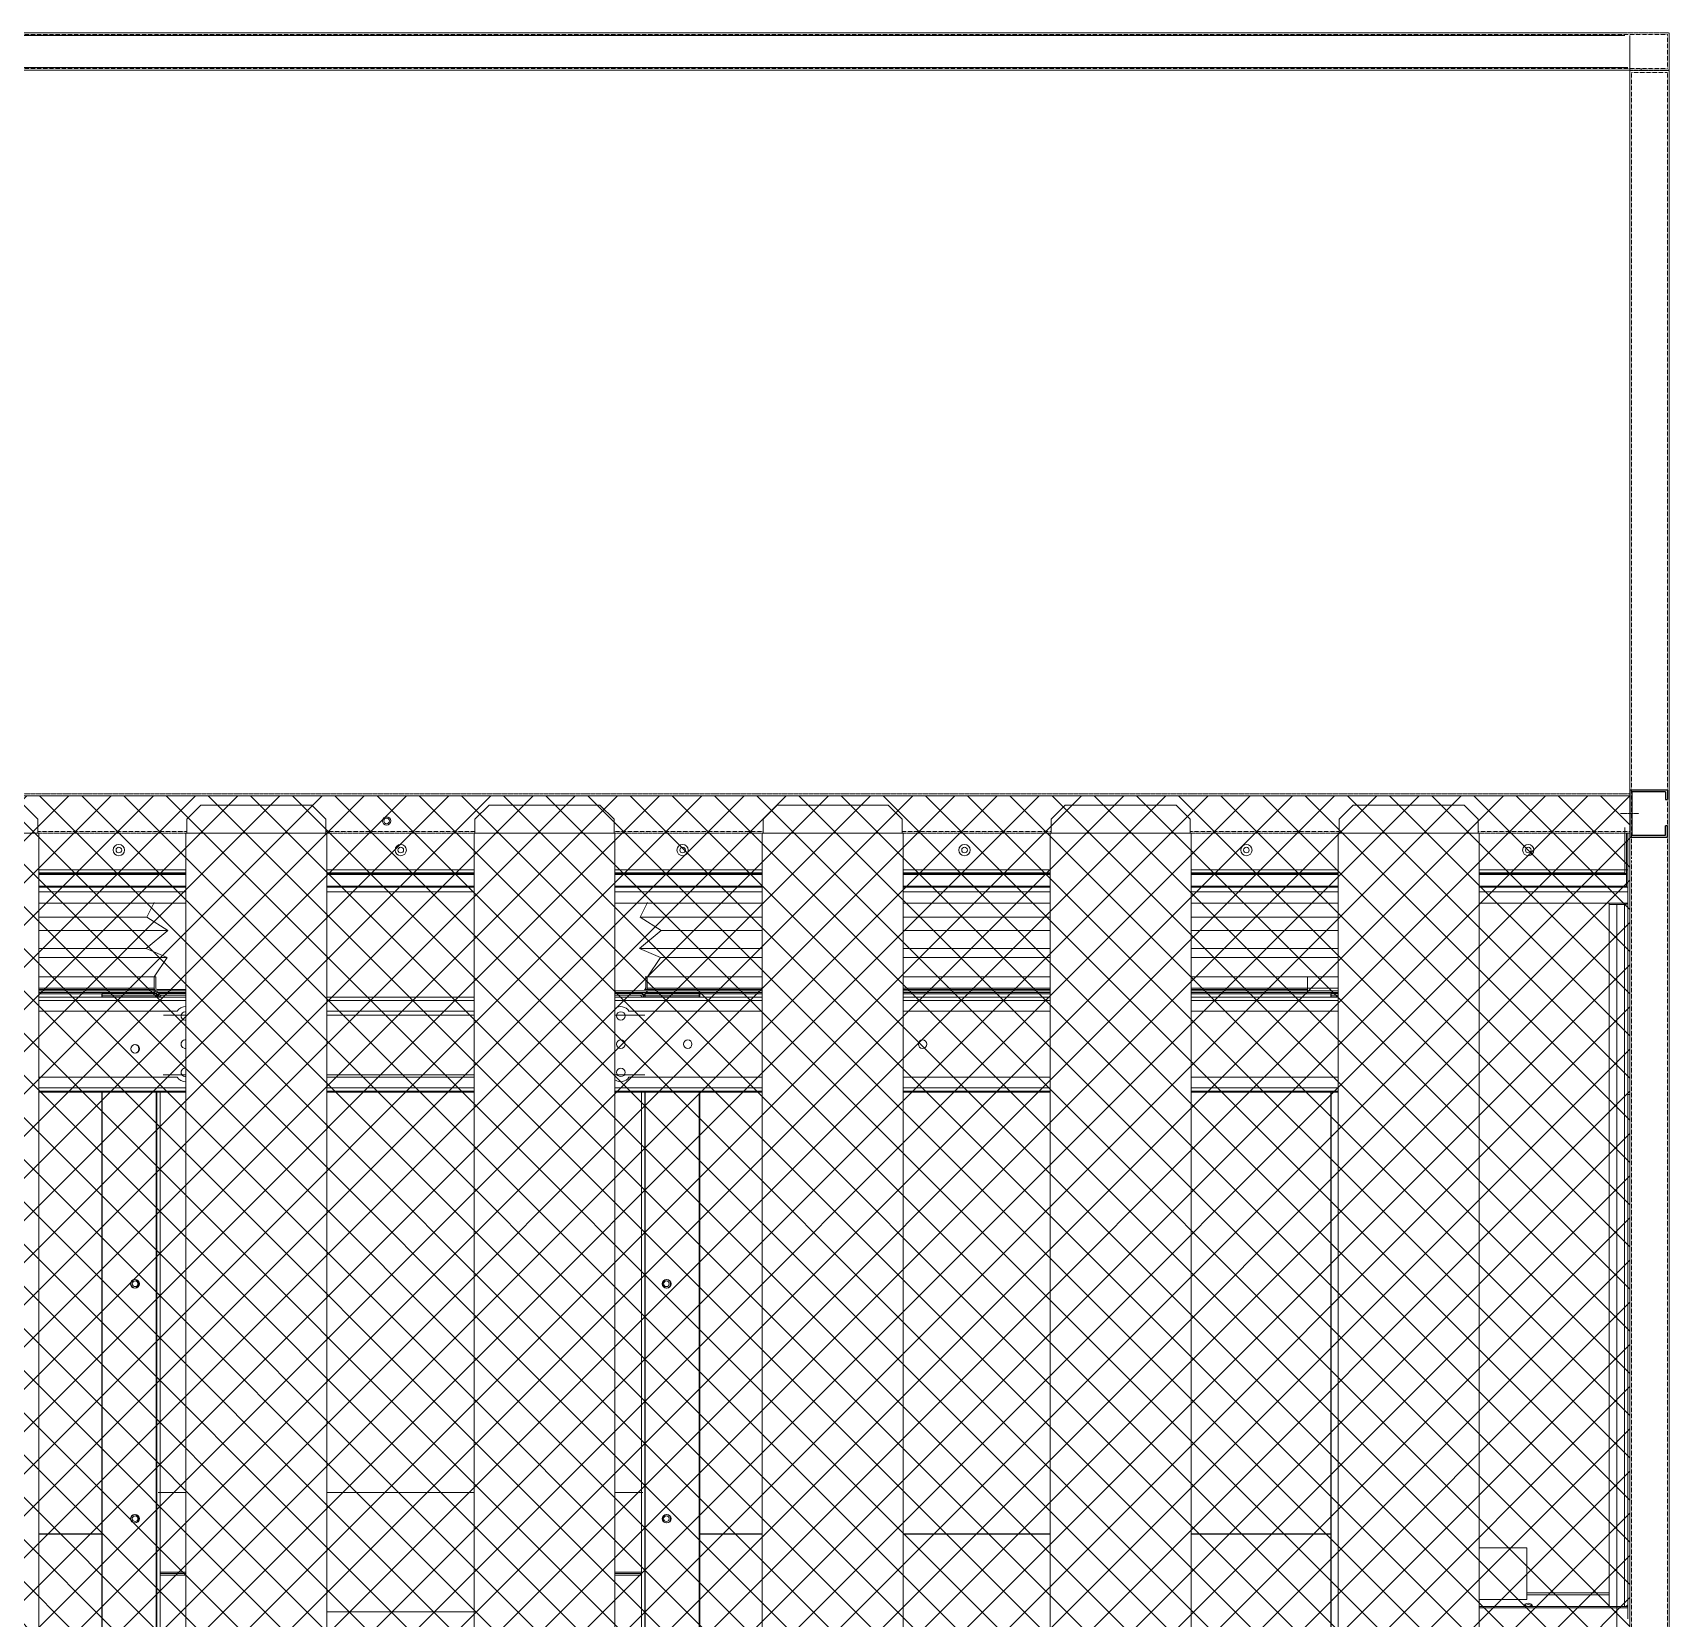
# Model space of a CAD drawing. Header units: millimetres. Extents: x -664091 to 30318, y -141645 to 21846.
# Drawn here: x 21176 to 22917, y 9948 to 11635 of the extents above; entities that cross this region are included whole.
import ezdxf

# ---------------------------------------------------------------- set-up
doc = ezdxf.new("R2010")
doc.units = ezdxf.units.MM
for name, pattern in [('CENTER', [2, 1.25, -0.25, 0.25, -0.25]), ('HIDDEN', [0.375, 0.25, -0.125]), ('HIDDENX2', [0.75, 0.5, -0.25])]:
    doc.linetypes.add(name, pattern=pattern)
doc.layers.add('center', color=1, linetype='CENTER')
doc.layers.add('HIDD', color=2, linetype='HIDDENX2')

# ---------------------------------------------------------------- blocks, each defined once
blk = doc.blocks.new('3753456')
at = {"color": 0, "lineweight": 5}
for p, q in [((337590.2, 91235.5), (337597.8, 91251)), ((337612.3, 91221.4), (337590.2, 91235.5)), ((337589.4, 91202.2), (337612.3, 91221.4)), ((337611.6, 91192.6), (337589.4, 91202.2)), ((337597.8, 91172), (337611.6, 91192.6))]:
    blk.add_line(p, q, dxfattribs=at)
blk = doc.blocks.new('435')
for p, q in [((-131382, 21088.8), (-131342, 21088.8)), ((-131382, 21088.8), (-131382, 21078.8)), ((-131380, 21078.8), (-131382, 21078.8)), ((-131380, 21086.8), (-131344, 21086.8)), ((-131380, 21086.8), (-131380, 21078.8)), ((-131344, 21086.8), (-131344, 21040.8)), ((-131342, 21088.8), (-131342, 21038.8)), ((-131342, 21088.8), (-131342, 21038.8)), ((-131382, 21038.8), (-131382, 21050.8)), ((-131382, 21050.8), (-131380, 21050.8)), ((-131380, 21040.8), (-131380, 21050.8)), ((-131344, 21040.8), (-131380, 21040.8)), ((-131342, 21038.8), (-131382, 21038.8))]:
    blk.add_line(p, q)
blk = doc.blocks.new('2')
at = {"lineweight": 5}
h = blk.add_hatch(dxfattribs=at)
h.set_pattern_fill('ANSI37', scale=10)
h.set_pattern_definition([(45, (-923816.314, -479581.744), (-22.4506403, 22.4506403), []), (135, (-923816.314, -479581.744), (-22.4506403, -22.4506403), [])])
h.paths.add_polyline_path([(20259.3, 10823.3), (20259.3, 8743.3), (22875.3, 8743.3), (22875.3, 10823.3)])
at = {"color": 7, "lineweight": 20}
for p, q in [((22870.2, 11635.3), (20264.4, 11635.3)), ((22870.2, 11632.2), (20264.4, 11632.2)), ((22875.3, 8790.4), (22875.3, 11632.2)), ((22917.3, 8790.4), (22917.3, 11632.2)), ((22873.3, 11598.4), (20261.3, 11598.4)), ((22873.3, 11595.3), (20261.3, 11595.3)), ((21182.1, 10744.5), (21338.7, 10744.5)), ((21182.1, 10741.4), (21338.7, 10741.4)), ((21338.7, 10740.4), (21182.1, 10740.4)), ((21338.7, 10739.3), (21182.1, 10739.3)), ((21488.7, 10744.5), (21645.3, 10744.5)), ((21488.7, 10741.4), (21645.3, 10741.4)), ((21645.3, 10740.4), (21488.7, 10740.4)), ((21645.3, 10739.3), (21488.7, 10739.3)), ((21795.3, 10744.5), (21951.9, 10744.5)), ((21795.3, 10741.4), (21951.9, 10741.4)), ((21951.9, 10740.4), (21795.3, 10740.4)), ((21951.9, 10739.3), (21795.3, 10739.3)), ((22101.9, 10744.5), (22258.5, 10744.5)), ((22101.9, 10741.4), (22258.5, 10741.4)), ((22258.5, 10740.4), (22101.9, 10740.4)), ((22258.5, 10739.3), (22101.9, 10739.3)), ((22408.5, 10744.5), (22565.1, 10744.5)), ((22408.5, 10741.4), (22565.1, 10741.4)), ((22565.1, 10740.4), (22408.5, 10740.4)), ((22565.1, 10739.3), (22408.5, 10739.3)), ((22715.1, 10744.5), (22870.2, 10744.5)), ((22715.1, 10741.4), (22870.2, 10741.4)), ((22871.7, 10740.4), (22715.1, 10740.4)), ((22871.7, 10739.3), (22715.1, 10739.3)), ((21182.1, 10727.2), (21338.7, 10727.2)), ((21182.1, 10726.2), (21338.7, 10726.2)), ((21338.7, 10725.9), (21182.1, 10725.9)), ((21338.7, 10721), (21182.1, 10721)), ((21488.7, 10727.2), (21645.3, 10727.2)), ((21488.7, 10726.2), (21645.3, 10726.2)), ((21645.3, 10725.9), (21488.7, 10725.9)), ((21645.3, 10721), (21488.7, 10721)), ((21795.3, 10727.2), (21951.9, 10727.2)), ((21795.3, 10726.2), (21951.9, 10726.2)), ((21951.9, 10725.9), (21795.3, 10725.9)), ((21951.9, 10721), (21795.3, 10721)), ((22101.9, 10727.2), (22258.5, 10727.2)), ((22101.9, 10726.2), (22258.5, 10726.2)), ((22258.5, 10725.9), (22101.9, 10725.9)), ((22258.5, 10721), (22101.9, 10721)), ((22408.5, 10727.2), (22565.1, 10727.2)), ((22408.5, 10726.2), (22565.1, 10726.2)), ((22565.1, 10725.9), (22408.5, 10725.9)), ((22565.1, 10721), (22408.5, 10721)), ((22715.1, 10727.2), (22871.7, 10727.2)), ((22715.1, 10726.2), (22871.7, 10726.2)), ((22873.3, 10725.9), (22715.1, 10725.9)), ((22873.3, 10721), (22715.1, 10721)), ((21182.1, 10709.1), (21338.7, 10709.1)), ((21795.3, 10709.1), (21951.9, 10709.1)), ((22101.9, 10709.1), (22258.5, 10709.1)), ((22408.5, 10709.1), (22565.1, 10709.1)), ((22715.1, 10709.1), (22873.3, 10709.1)), ((21182.1, 10608.9), (21338.7, 10608.9)), ((21488.7, 10608.9), (21645.3, 10608.9)), ((21795.3, 10608.9), (21951.9, 10608.9)), ((22101.9, 10608.9), (22258.5, 10608.9)), ((22408.5, 10608.9), (22565.1, 10608.9)), ((21182.1, 10605.4), (21338.7, 10605.4)), ((21488.7, 10605.4), (21645.3, 10605.4)), ((21795.3, 10605.4), (21951.9, 10605.4)), ((22101.9, 10605.4), (22258.5, 10605.4)), ((22408.5, 10605.4), (22565.1, 10605.4)), ((21338.7, 10512.4), (21182.1, 10512.4)), ((21338.7, 10508.9), (21182.1, 10508.9)), ((21338.7, 10507.7), (21182.1, 10507.7)), ((21249.1, 9095.4), (21249.1, 10508.9)), ((21249.6, 9095.4), (21249.6, 10508.9)), ((21307.1, 9095.4), (21307.1, 10508.9)), ((21307.6, 9095.4), (21307.6, 10508.9)), ((21311.1, 9095.4), (21311.1, 10507.7)), ((21645.3, 10512.4), (21488.7, 10512.4)), ((21645.3, 10508.9), (21488.7, 10508.9)), ((21645.3, 10507.7), (21488.7, 10507.7)), ((21951.9, 10512.4), (21795.3, 10512.4)), ((21951.9, 10508.9), (21795.3, 10508.9)), ((21951.9, 10507.7), (21795.3, 10507.7)), ((21823.5, 9095.4), (21823.5, 10507.7)), ((21827, 9095.4), (21827, 10508.9)), ((21827.5, 9095.4), (21827.5, 10508.9)), ((21885, 9095.4), (21885, 10508.9)), ((21885.5, 9095.4), (21885.5, 10508.9)), ((22258.5, 10512.4), (22101.9, 10512.4)), ((22258.5, 10508.9), (22101.9, 10508.9)), ((22258.5, 10507.7), (22101.9, 10507.7)), ((22565.1, 10512.4), (22408.5, 10512.4)), ((22565.1, 10508.9), (22408.5, 10508.9)), ((22565.1, 10507.7), (22408.5, 10507.7)), ((22557.1, 9095.4), (22557.1, 10508.9)), ((22557.6, 9095.4), (22557.6, 10508.9))]:
    blk.add_line(p, q, dxfattribs=at)
at = {"lineweight": 20}
for p, q in [((22875.3, 8785.3), (22875.3, 11595.3)), ((20259.3, 10823.3), (22875.3, 10823.3)), ((22875.3, 10823.3), (22875.3, 8743.3)), ((21181.1, 10798.3), (21166.1, 10813.3)), ((21339.7, 10798.3), (21354.7, 10813.3)), ((21472.7, 10813.3), (21354.7, 10813.3)), ((21487.7, 10798.3), (21472.7, 10813.3)), ((21646.3, 10798.3), (21661.3, 10813.3)), ((21779.3, 10813.3), (21661.3, 10813.3)), ((21794.3, 10798.3), (21779.3, 10813.3)), ((21952.9, 10798.3), (21967.9, 10813.3)), ((22085.9, 10813.3), (21967.9, 10813.3)), ((22100.9, 10798.3), (22085.9, 10813.3)), ((22259.5, 10798.3), (22274.5, 10813.3)), ((22392.5, 10813.3), (22274.5, 10813.3)), ((22407.5, 10798.3), (22392.5, 10813.3)), ((22566.1, 10798.3), (22581.1, 10813.3)), ((22699.1, 10813.3), (22581.1, 10813.3)), ((22714.1, 10798.3), (22699.1, 10813.3)), ((21181.1, 10783.3), (21181.1, 10798.3)), ((21182.1, 8794.3), (21182.1, 10783.3)), ((21338.7, 8794.3), (21338.7, 10783.3)), ((21339.7, 10783.3), (21339.7, 10798.3)), ((21487.7, 10783.3), (21487.7, 10798.3)), ((21488.7, 8794.3), (21488.7, 10783.3)), ((21645.3, 8794.3), (21645.3, 10783.3)), ((21646.3, 10783.3), (21646.3, 10798.3)), ((21794.3, 10783.3), (21794.3, 10798.3)), ((21795.3, 8794.3), (21795.3, 10783.3)), ((21951.9, 8794.3), (21951.9, 10783.3)), ((21952.9, 10783.3), (21952.9, 10798.3)), ((22100.9, 10783.3), (22100.9, 10798.3)), ((22101.9, 8794.3), (22101.9, 10783.3)), ((22258.5, 8794.3), (22258.5, 10783.3)), ((22259.5, 10783.3), (22259.5, 10798.3)), ((22407.5, 10783.3), (22407.5, 10798.3)), ((22408.5, 8794.3), (22408.5, 10783.3)), ((22565.1, 8794.3), (22565.1, 10783.3)), ((22566.1, 10783.3), (22566.1, 10798.3)), ((22714.1, 10783.3), (22714.1, 10798.3)), ((22715.1, 8794.3), (22715.1, 10783.3))]:
    blk.add_line(p, q, dxfattribs=at)
at = {"color": 0, "lineweight": 20}
for p, q in [((21032.1, 10783.3), (21182.1, 10783.3)), ((21338.7, 10783.3), (21488.7, 10783.3)), ((21645.3, 10783.3), (21795.3, 10783.3)), ((21951.9, 10783.3), (22101.9, 10783.3)), ((22258.5, 10783.3), (22408.5, 10783.3)), ((22715.1, 10783.3), (22565.1, 10783.3)), ((22861.4, 8786.9), (22861.4, 10707.7)), ((21297.2, 10694), (21182.1, 10694)), ((21182.1, 10680), (21319.3, 10680)), ((21951.9, 10694), (21822.2, 10694)), ((21844.3, 10680), (21951.9, 10680)), ((22258.5, 10694), (22101.9, 10694)), ((22101.9, 10680), (22258.5, 10680)), ((22565.1, 10694), (22408.5, 10694)), ((22408.5, 10680), (22565.1, 10680)), ((21182.1, 10660.8), (21296.4, 10660.8)), ((21821.4, 10660.8), (21951.9, 10660.8)), ((22101.9, 10660.8), (22258.5, 10660.8)), ((22408.5, 10660.8), (22565.1, 10660.8)), ((21318.6, 10651.2), (21182.1, 10651.2)), ((21951.9, 10651.2), (21843.6, 10651.2)), ((22258.5, 10651.2), (22101.9, 10651.2)), ((22565.1, 10651.2), (22408.5, 10651.2))]:
    blk.add_line(p, q, dxfattribs=at)
at = {"color": 7, "lineweight": 20, "ltscale": 0.001669}
blk.add_line((22870.2, 10789.5), (22870.2, 10786.5), dxfattribs=at)
at = {"color": 7, "lineweight": 20, "ltscale": 0.025}
blk.add_line((22870.2, 10744.5), (22870.2, 10789.5), dxfattribs=at)
at = {"color": 7, "lineweight": 20, "ltscale": 1.32336e-05}
blk.add_line((22870.2, 10784.9), (22870.3, 10784.9), dxfattribs=at)
at = {"color": 7, "lineweight": 20, "ltscale": 0.000579045}
blk.add_line((22870.2, 10783.4), (22870.2, 10784.4), dxfattribs=at)
at = {"color": 7, "lineweight": 20, "ltscale": 0.021611}
for p, q in [((22871.7, 10744.5), (22871.7, 10783.4)), ((22871.7, 10744.5), (22871.7, 10783.4)), ((22873.3, 10744.5), (22873.3, 10783.4)), ((22873.3, 10744.5), (22873.3, 10783.4))]:
    blk.add_line(p, q, dxfattribs=at)
at = {"color": 7, "lineweight": 20, "ltscale": 0.000833333}
for p, q in [((22871.7, 10744.5), (22870.2, 10744.5)), ((21249.1, 10610.9), (21249.1, 10609.4)), ((21249.6, 10610.9), (21249.6, 10609.4)), ((21304.8, 10617.1), (21304.8, 10618.6)), ((21306.6, 10615.5), (21308.1, 10615.5)), ((21307.1, 10610.9), (21307.1, 10609.4)), ((21307.6, 10610.9), (21307.6, 10609.4)), ((21827, 10610.9), (21827, 10609.4)), ((21827.5, 10610.9), (21827.5, 10609.4)), ((21885, 10610.9), (21885, 10609.4)), ((21885.5, 10610.9), (21885.5, 10609.4)), ((22532.5, 10617.1), (22532.5, 10618.6)), ((22557.1, 10610.9), (22557.1, 10609.4)), ((22557.6, 10610.9), (22557.6, 10609.4))]:
    blk.add_line(p, q, dxfattribs=at)
at = {"color": 7, "lineweight": 20, "ltscale": 0.001722}
blk.add_line((22870.2, 10741.4), (22870.2, 10744.5), dxfattribs=at)
at = {"color": 7, "lineweight": 20, "ltscale": 0.010219}
for p, q in [((22871.7, 10744.5), (22871.7, 10726.1)), ((22873.3, 10744.5), (22873.3, 10726.1))]:
    blk.add_line(p, q, dxfattribs=at)
at = {"color": 7, "lineweight": 20, "ltscale": 0.000888889}
for p, q in [((22873.3, 10744.5), (22871.7, 10744.5)), ((22873.3, 10726.1), (22871.7, 10726.1)), ((21305, 10630.5), (21306.6, 10630.5)), ((21829.6, 10630.5), (21828, 10630.5)), ((21304.8, 10617.1), (21304.8, 10615.5)), ((21305, 10613.9), (21305, 10615.5)), ((21308.1, 10615.5), (21308.1, 10613.9)), ((21828, 10613.9), (21829.6, 10613.9)), ((21829.6, 10613.9), (21829.6, 10615.5)), ((22532.5, 10617.1), (22532.5, 10615.5))]:
    blk.add_line(p, q, dxfattribs=at)
at = {"color": 7, "lineweight": 20, "ltscale": 0.006747}
blk.add_line((22871.7, 10727.2), (22871.7, 10739.3), dxfattribs=at)
at = {"color": 7, "lineweight": 20, "ltscale": 0.010301}
blk.add_line((22873.3, 10725.9), (22873.3, 10744.5), dxfattribs=at)
blk.add_line((22873.3, 10725.9), (22873.3, 10744.5), dxfattribs=at)
at = {"color": 7, "lineweight": 20, "ltscale": 0.00275}
blk.add_line((22873.3, 10725.9), (22873.3, 10721), dxfattribs=at)
at = {"color": 7, "lineweight": 20, "ltscale": 0.00658}
for p, q in [((22873.3, 10709.1), (22873.3, 10721)), ((22873.3, 9947.2), (22873.3, 9959))]:
    blk.add_line(p, q, dxfattribs=at)
at = {"color": 7, "lineweight": 20, "ltscale": 0.00583}
blk.add_line((22873.3, 10721), (22873.3, 10710.5), dxfattribs=at)
at = {"color": 7, "lineweight": 20, "ltscale": 0.009167}
for p, q in [((22869.8, 10709.1), (22853.3, 10709.1)), ((22869.8, 10707.7), (22853.3, 10707.7)), ((22853.3, 9960.5), (22869.8, 9960.5))]:
    blk.add_line(p, q, dxfattribs=at)
at = {"color": 7, "lineweight": 20, "ltscale": 0.000773611}
for p, q in [((22853.3, 10707.7), (22853.3, 10709.1)), ((22873.3, 9959), (22873.3, 9960.4))]:
    blk.add_line(p, q, dxfattribs=at)
at = {"color": 7, "lineweight": 20, "ltscale": 0.415127}
for p, q in [((22853.3, 10707.7), (22853.3, 9960.5)), ((22869.8, 9960.5), (22869.8, 10707.7)), ((22873.3, 9962.9), (22873.3, 10710.1))]:
    blk.add_line(p, q, dxfattribs=at)
at = {"color": 7, "lineweight": 20, "ltscale": 2.39452e-05}
blk.add_line((22869.8, 10709.1), (22869.8, 10709.1), dxfattribs=at)
at = {"color": 7, "lineweight": 20, "ltscale": 0.000193403}
blk.add_line((22873.3, 10710.1), (22873.3, 10710.5), dxfattribs=at)
at = {"color": 7, "lineweight": 20, "ltscale": 0.015084}
blk.add_line((22873.3, 10682), (22873.3, 10709.1), dxfattribs=at)
at = {"color": 7, "lineweight": 20, "ltscale": 0.098092}
blk.add_line((22873.3, 10505.4), (22873.3, 10682), dxfattribs=at)
at = {"color": 7, "lineweight": 20, "ltscale": 0.434111}
for p, q in [((21182.1, 10630.5), (21304.8, 10630.5)), ((21827.4, 10630.5), (21951.9, 10630.5)), ((22101.9, 10630.5), (22258.5, 10630.5)), ((22408.5, 10630.5), (22532.5, 10630.5)), ((21182.1, 10618.6), (21304.8, 10618.6)), ((21182.1, 10617.1), (21304.8, 10617.1)), ((21182.1, 10615.5), (21304.8, 10615.5)), ((21826.6, 10615.5), (21951.9, 10615.5)), ((21827.4, 10617.1), (21951.9, 10617.1)), ((22101.9, 10617.1), (22258.5, 10617.1)), ((22101.9, 10615.5), (22258.5, 10615.5)), ((22408.5, 10617.1), (22532.5, 10617.1)), ((22408.5, 10615.5), (22532.5, 10615.5))]:
    blk.add_line(p, q, dxfattribs=at)
at = {"color": 7, "lineweight": 20, "ltscale": 0.006611}
for p, q in [((21304.8, 10630.5), (21304.8, 10618.6)), ((21305, 10618.6), (21305, 10630.5)), ((21306.6, 10618.6), (21306.6, 10630.5)), ((21828, 10630.5), (21828, 10618.6)), ((21829.6, 10630.5), (21829.6, 10618.6)), ((22532.5, 10630.5), (22532.5, 10618.6))]:
    blk.add_line(p, q, dxfattribs=at)
at = {"color": 7, "lineweight": 20, "ltscale": 0.044611}
for p, q in [((22565.1, 10630.5), (22532.5, 10630.5)), ((22565.1, 10618.6), (22532.5, 10618.6))]:
    blk.add_line(p, q, dxfattribs=at)
at = {"color": 7, "lineweight": 20, "ltscale": 0.435222}
for p, q in [((21305, 10615.5), (21182.1, 10615.5)), ((21305, 10613.9), (21182.1, 10613.9)), ((21951.9, 10615.5), (21829.6, 10615.5)), ((21951.9, 10613.9), (21829.6, 10613.9)), ((22258.5, 10615.5), (22101.9, 10615.5)), ((22258.5, 10613.9), (22101.9, 10613.9)), ((22565.1, 10615.5), (22408.5, 10615.5)), ((22565.1, 10613.9), (22408.5, 10613.9))]:
    blk.add_line(p, q, dxfattribs=at)
at = {"color": 7, "lineweight": 20, "ltscale": 0.432889}
for p, q in [((21182.1, 10613.9), (21302.9, 10613.9)), ((21831.7, 10613.9), (21951.9, 10613.9)), ((22101.9, 10613.9), (22258.5, 10613.9)), ((22408.5, 10613.9), (22565.1, 10613.9))]:
    blk.add_line(p, q, dxfattribs=at)
at = {"color": 7, "lineweight": 20, "ltscale": 0.373111}
for p, q in [((21249.1, 10612.4), (21182.1, 10612.4)), ((21951.9, 10612.4), (21885.5, 10612.4)), ((22258.5, 10612.4), (22101.9, 10612.4)), ((22557.1, 10612.4), (22408.5, 10612.4)), ((21249.1, 10037.9), (21182.1, 10037.9)), ((21182.1, 10037.8), (21249.1, 10037.8)), ((21182.1, 10037.6), (21249.1, 10037.6)), ((21249.1, 10037.6), (21182.1, 10037.6)), ((21951.9, 10037.9), (21885.5, 10037.9)), ((21885.5, 10037.8), (21951.9, 10037.8)), ((21885.5, 10037.6), (21951.9, 10037.6)), ((21951.9, 10037.6), (21885.5, 10037.6)), ((22258.5, 10037.9), (22101.9, 10037.9)), ((22101.9, 10037.8), (22258.5, 10037.8)), ((22101.9, 10037.6), (22258.5, 10037.6)), ((22258.5, 10037.6), (22101.9, 10037.6)), ((22557.1, 10037.9), (22408.5, 10037.9)), ((22408.5, 10037.8), (22557.1, 10037.8)), ((22408.5, 10037.6), (22557.1, 10037.6)), ((22557.1, 10037.6), (22408.5, 10037.6))]:
    blk.add_line(p, q, dxfattribs=at)
at = {"color": 7, "lineweight": 20, "ltscale": 0.001111}
for p, q in [((21249.1, 10610.9), (21249.1, 10612.9)), ((21249.6, 10610.9), (21249.6, 10612.9)), ((21307.1, 10610.9), (21307.1, 10612.9)), ((21307.6, 10610.9), (21307.6, 10612.9)), ((21827, 10610.9), (21827, 10612.9)), ((21827.5, 10610.9), (21827.5, 10612.9)), ((21885, 10610.9), (21885, 10612.9)), ((21885.5, 10610.9), (21885.5, 10612.9)), ((22557.1, 10610.9), (22557.1, 10612.9)), ((22557.6, 10610.9), (22557.6, 10612.9)), ((22875.3, 10505.4), (22873.3, 10505.4))]:
    blk.add_line(p, q, dxfattribs=at)
at = {"color": 7, "lineweight": 20, "ltscale": 0.032222}
for p, q in [((21307.1, 10612.9), (21249.1, 10612.9)), ((21307.1, 10610.9), (21249.1, 10610.9)), ((21307.1, 10609.4), (21249.1, 10609.4)), ((21307.6, 10612.9), (21249.6, 10612.9)), ((21307.6, 10610.9), (21249.6, 10610.9)), ((21307.6, 10609.4), (21249.6, 10609.4)), ((21827, 10612.9), (21885, 10612.9)), ((21827, 10610.9), (21885, 10610.9)), ((21827, 10609.4), (21885, 10609.4)), ((21827.5, 10612.9), (21885.5, 10612.9)), ((21827.5, 10610.9), (21885.5, 10610.9)), ((21827.5, 10609.4), (21885.5, 10609.4)), ((22565.1, 10612.9), (22557.1, 10612.9)), ((22565.1, 10610.9), (22557.1, 10610.9)), ((22565.1, 10609.4), (22557.1, 10609.4)), ((22565.1, 10612.9), (22557.6, 10612.9)), ((22565.1, 10610.9), (22557.6, 10610.9)), ((22565.1, 10609.4), (22557.6, 10609.4))]:
    blk.add_line(p, q, dxfattribs=at)
at = {"color": 7, "lineweight": 20, "ltscale": 0.000277763}
for p, q in [((21249.1, 10608.9), (21249.1, 10609.4)), ((21249.6, 10608.9), (21249.6, 10609.4)), ((21307.1, 10608.9), (21307.1, 10609.4)), ((21307.6, 10608.9), (21307.6, 10609.4)), ((21827, 10608.9), (21827, 10609.4)), ((21827.5, 10608.9), (21827.5, 10609.4)), ((21885, 10608.9), (21885, 10609.4)), ((21885.5, 10608.9), (21885.5, 10609.4)), ((22557.1, 10608.9), (22557.1, 10609.4)), ((22557.6, 10608.9), (22557.6, 10609.4))]:
    blk.add_line(p, q, dxfattribs=at)
at = {"color": 7, "lineweight": 20, "ltscale": 0.022444}
blk.add_line((21264.6, 10613.9), (21305, 10613.9), dxfattribs=at)
at = {"color": 7, "lineweight": 20, "ltscale": 0.000555547}
for p, q in [((21264.6, 10612.9), (21264.6, 10613.9)), ((21305, 10613.9), (21305, 10612.9)), ((21828, 10612.9), (21828, 10613.9)), ((21829.6, 10613.9), (21829.6, 10612.9)), ((21878, 10613.9), (21878, 10612.9))]:
    blk.add_line(p, q, dxfattribs=at)
at = {"color": 7, "lineweight": 20, "ltscale": 0.000215038}
blk.add_line((21306.6, 10615.5), (21306.6, 10615.1), dxfattribs=at)
at = {"color": 7, "lineweight": 20, "ltscale": 0.001944}
for p, q in [((21311.1, 10609.4), (21307.6, 10609.4)), ((21823.5, 10609.4), (21827, 10609.4))]:
    blk.add_line(p, q, dxfattribs=at)
at = {"color": 7, "lineweight": 20, "ltscale": 0.0205}
for p, q in [((21308.1, 10617.1), (21338.7, 10617.1)), ((21308.1, 10615.5), (21338.7, 10615.5)), ((21308.1, 10615.5), (21338.7, 10615.5)), ((21308.1, 10613.9), (21338.7, 10613.9)), ((21795.3, 10615.5), (21826.5, 10615.5))]:
    blk.add_line(p, q, dxfattribs=at)
at = {"color": 7, "lineweight": 20, "ltscale": 1.33788e-05}
blk.add_line((21308.1, 10613.9), (21308.1, 10613.9), dxfattribs=at)
at = {"color": 7, "lineweight": 20, "ltscale": 0.000582846}
blk.add_line((21309.6, 10612.9), (21309.6, 10611.9), dxfattribs=at)
at = {"color": 7, "lineweight": 20, "ltscale": 0.001349}
blk.add_line((21312.1, 10612.9), (21309.6, 10612.9), dxfattribs=at)
at = {"color": 7, "lineweight": 20, "ltscale": 0.000187053}
blk.add_line((21310.6, 10612.9), (21310.6, 10612.6), dxfattribs=at)
at = {"color": 7, "lineweight": 20, "ltscale": 0.000793738}
blk.add_line((21312.1, 10612.9), (21310.6, 10612.9), dxfattribs=at)
at = {"color": 7, "lineweight": 20, "ltscale": 0.000277762}
blk.add_line((21311.1, 10608.9), (21311.1, 10609.4), dxfattribs=at)
at = {"color": 7, "lineweight": 20, "ltscale": 0.019167}
for p, q in [((21338.7, 10612.9), (21312.1, 10612.9)), ((21338.7, 10610.9), (21312.1, 10610.9)), ((21338.7, 10612.9), (21312.6, 10612.9)), ((21338.7, 10610.9), (21312.6, 10610.9)), ((21795.3, 10612.9), (21822.5, 10612.9)), ((21795.3, 10612.9), (21822, 10612.9)), ((21795.3, 10610.9), (21822.5, 10610.9)), ((21795.3, 10610.9), (21822, 10610.9))]:
    blk.add_line(p, q, dxfattribs=at)
at = {"color": 7, "lineweight": 20, "ltscale": 0.021333}
for p, q in [((21795.3, 10615.5), (21828, 10615.5)), ((21828, 10613.9), (21795.3, 10613.9))]:
    blk.add_line(p, q, dxfattribs=at)
at = {"color": 7, "lineweight": 20, "ltscale": 0.000794473}
blk.add_line((21822.6, 10612.9), (21824, 10612.9), dxfattribs=at)
at = {"color": 7, "lineweight": 20, "ltscale": 0.00135}
blk.add_line((21822.6, 10612.9), (21825, 10612.9), dxfattribs=at)
at = {"color": 7, "lineweight": 20, "ltscale": 0.000277761}
blk.add_line((21823.5, 10608.9), (21823.5, 10609.4), dxfattribs=at)
at = {"color": 7, "lineweight": 20, "ltscale": 0.000187402}
blk.add_line((21824, 10612.9), (21824, 10612.6), dxfattribs=at)
at = {"color": 7, "lineweight": 20, "ltscale": 0.000583596}
blk.add_line((21825, 10612.9), (21825, 10611.8), dxfattribs=at)
at = {"color": 7, "lineweight": 20, "ltscale": 0.042722}
blk.add_line((21827.4, 10618.6), (21828, 10618.6), dxfattribs=at)
at = {"color": 7, "lineweight": 20, "ltscale": 0.3905}
for p, q in [((21829.6, 10618.6), (21951.9, 10618.6)), ((22101.9, 10618.6), (22258.5, 10618.6)), ((22408.5, 10618.6), (22532.5, 10618.6))]:
    blk.add_line(p, q, dxfattribs=at)
at = {"color": 7, "lineweight": 20, "ltscale": 0.026889}
blk.add_line((21829.6, 10613.9), (21878, 10613.9), dxfattribs=at)
at = {"color": 7, "lineweight": 20, "ltscale": 0.460044}
for p, q in [((21329.5, 10593.9), (21182.1, 10593.9)), ((21951.9, 10593.9), (21810.2, 10593.9)), ((22258.5, 10593.9), (22101.9, 10593.9)), ((22565.1, 10593.9), (22408.5, 10593.9)), ((21182.1, 10523.9), (21329.5, 10523.9)), ((21810.2, 10523.9), (21951.9, 10523.9)), ((22101.9, 10523.9), (22258.5, 10523.9)), ((22408.5, 10523.9), (22565.1, 10523.9))]:
    blk.add_line(p, q, dxfattribs=at)
at = {"color": 7, "linetype": 'Continuous', "lineweight": 20}
for p, q in [((21314.8, 10589.9), (21338.7, 10589.9)), ((21488.7, 10589.9), (21645.3, 10589.9)), ((21795.3, 10589.9), (21827.2, 10589.9)), ((21314.6, 10526.4), (21338.7, 10526.4)), ((21488.7, 10526.4), (21645.3, 10526.4)), ((21795.3, 10526.4), (21827, 10526.4)), ((21309.1, 10081.9), (21338.7, 10081.9)), ((21488.7, 10081.9), (21645.3, 10081.9)), ((21795.3, 10081.9), (21825, 10081.9)), ((21488.7, 9954.9), (21645.3, 9954.9))]:
    blk.add_line(p, q, dxfattribs=at)
at = {"color": 7, "lineweight": 20, "ltscale": 0.247822}
for p, q in [((21645.3, 10593.9), (21488.7, 10593.9)), ((21488.7, 10523.9), (21645.3, 10523.9))]:
    blk.add_line(p, q, dxfattribs=at)
at = {"color": 7, "lineweight": 20, "ltscale": 0.042111}
for p, q in [((22715.1, 10023), (22765.7, 10023)), ((22715.1, 9968), (22765.7, 9968))]:
    blk.add_line(p, q, dxfattribs=at)
at = {"color": 7, "lineweight": 20, "ltscale": 0.00187}
blk.add_line((22765.7, 10019.6), (22765.7, 10023), dxfattribs=at)
at = {"color": 7, "lineweight": 20, "ltscale": 0.028685}
blk.add_line((22765.7, 9968), (22765.7, 10019.6), dxfattribs=at)
at = {"color": 7, "lineweight": 20, "ltscale": 0.018833}
for p, q in [((21338.7, 9997.1), (21311.1, 9997.1)), ((21311.1, 9995.5), (21338.7, 9995.5)), ((21311.1, 9995.5), (21338.7, 9995.5)), ((21338.7, 9993.9), (21311.1, 9993.9)), ((21795.3, 9997.1), (21823.5, 9997.1)), ((21823.5, 9995.5), (21795.3, 9995.5)), ((21823.5, 9995.5), (21795.3, 9995.5)), ((21795.3, 9993.9), (21823.5, 9993.9))]:
    blk.add_line(p, q, dxfattribs=at)
at = {"color": 7, "lineweight": 20, "ltscale": 0.048667}
for p, q in [((22765.7, 9975.1), (22853.3, 9975.1)), ((22765.7, 9972.9), (22853.3, 9972.9))]:
    blk.add_line(p, q, dxfattribs=at)
at = {"color": 7, "lineweight": 20, "ltscale": 0.00694}
blk.add_line((22873.3, 9972.9), (22873.3, 9960.4), dxfattribs=at)
at = {"color": 7, "lineweight": 20, "ltscale": 0.004264}
blk.add_line((22873.3, 9968.1), (22873.3, 9960.4), dxfattribs=at)
at = {"color": 7, "lineweight": 20, "ltscale": 0.007184}
blk.add_line((22873.3, 9950), (22873.3, 9962.9), dxfattribs=at)
at = {"color": 7, "lineweight": 20, "ltscale": 0.100501}
for p, q in [((22873.3, 9960.4), (22715.1, 9960.4)), ((22873.3, 9959), (22715.1, 9959))]:
    blk.add_line(p, q, dxfattribs=at)
at = {"color": 7, "lineweight": 20, "ltscale": 0.000154576}
blk.add_line((22871.3, 9960.4), (22871.3, 9960.7), dxfattribs=at)
at = {"color": 7, "lineweight": 20, "ltscale": 0.000235167}
blk.add_line((22873.3, 9948.1), (22873.3, 9948.6), dxfattribs=at)
at = {"color": 7, "lineweight": 20}
for centre, radius in [((21552.3, 10796.5), 4.5), ((21552.3, 10796.5), 3), ((21267.3, 10765.5), 6), ((21267.3, 10765.5), 3), ((21567.3, 10765.5), 6), ((21567.3, 10765.5), 3), ((21867.3, 10765.5), 6), ((21867.3, 10765.5), 3), ((22167.3, 10765.5), 6), ((22167.3, 10765.5), 3), ((22467.3, 10765.5), 6), ((22467.3, 10765.5), 3), ((22767.3, 10765.5), 6), ((22767.3, 10765.5), 3), ((21801.5, 10588.9), 4.5), ((21284.6, 10553.9), 4.5), ((21801.5, 10558.9), 4.5), ((21872.7, 10558.9), 4.5), ((22122.7, 10558.9), 4.5), ((21801.5, 10528.9), 4.5), ((21284.1, 10303.9), 4.5), ((21284.6, 10303.9), 4.5), ((21284.6, 10303.9), 3), ((21850, 10303.9), 4.5), ((21850.5, 10303.9), 4.5), ((21850, 10303.9), 3), ((21284.1, 10053.9), 4.5), ((21284.6, 10053.9), 4.5), ((21284.6, 10053.9), 3), ((21850, 10053.9), 4.5), ((21850.5, 10053.9), 4.5), ((21850, 10053.9), 3)]:
    blk.add_circle(centre, radius, dxfattribs=at)
for centre, radius, start, end in [((21308.1, 10618.6), 3.1, 180, 270), ((21308.1, 10612.4), 3.1, 90, 170.7179), ((21308.1, 10618.6), 1.5, 180, 270), ((21308.1, 10612.4), 1.5, 90, 160.5281), ((21311.1, 10609.4), 3.5, 115.377, 180), ((21312.1, 10609.4), 3.5, 90, 180), ((21312.6, 10609.4), 3.5, 90, 180), ((21312.1, 10609.4), 1.5, 90, 180), ((21312.6, 10609.4), 1.5, 90, 180), ((21822, 10609.4), 3.5, 0, 90), ((21822, 10609.4), 1.5, 0, 90), ((21822.5, 10609.4), 3.5, 0, 90), ((21822.5, 10609.4), 1.5, 0, 90), ((21823.5, 10609.4), 3.5, 1.1186, 64.6231), ((21826.5, 10618.6), 3.1, 270, 270.3745), ((21826.5, 10618.6), 1.5, 270.5383, 0), ((21828, 10613.9), 1.6, 0, 90), ((21826.5, 10618.6), 3.1, 331.0629, 0), ((21338.1, 10588.9), 10, 86.5602, 150.0003), ((21338.1, 10588.9), 4.5, 82.3377, 277.6623), ((21801.5, 10588.9), 10, 29.9997, 128.3161), ((21284.6, 10553.9), 4.5, 93.1847, 270), ((21284.1, 10553.9), 4.5, 273.1847, 86.8153), ((21338.1, 10558.9), 4.5, 82.3377, 277.6623), ((21338.1, 10528.9), 10, 210.0003, 273.4398), ((21338.1, 10528.9), 4.5, 82.3377, 277.6623), ((21801.5, 10528.9), 10, 231.6839, 329.9997)]:
    blk.add_arc(centre, radius, start, end, dxfattribs=at)
for centre, major_axis, ratio, start_param, end_param in [((22870.2, 10783.4), (-3.1, 0), 0.695361, 3.141593, 3.169781), ((21267.3, 10740.7), (-3, 0), 0.695361, 5.942736, 6.283214), ((21267.3, 10740.7), (-3, 0), 0.695361, 0.000029, 0.127836), ((21267.3, 10739.5), (-3, 0), 0.695361, 5.196445, 5.846004), ((21267.3, 10738.1), (4.5, 0), 0.69625, 0.981351, 2.160242), ((21267.3, 10739.5), (-3, 0), 0.695361, 3.578774, 4.229082), ((21267.3, 10740.7), (-3, 0), 0.695361, 3.141622, 3.482042), ((21267.3, 10740.7), (-3, 0), 0.695361, 3.013425, 3.141622), ((21567.3, 10740.7), (-3, 0), 0.695361, 5.942736, 6.283214), ((21567.3, 10740.7), (-3, 0), 0.695361, 0.000029, 0.127836), ((21567.3, 10739.5), (-3, 0), 0.695361, 5.196445, 5.846004), ((21567.3, 10738.1), (4.5, 0), 0.69625, 0.981351, 2.160242), ((21567.3, 10739.5), (-3, 0), 0.695361, 3.578774, 4.229082), ((21567.3, 10740.7), (-3, 0), 0.695361, 3.141622, 3.482042), ((21567.3, 10740.7), (-3, 0), 0.695361, 3.013425, 3.141622), ((21867.3, 10740.7), (-3, 0), 0.695361, 5.942736, 6.283214), ((21867.3, 10740.7), (-3, 0), 0.695361, 0.000029, 0.127836), ((21867.3, 10739.5), (-3, 0), 0.695361, 5.196445, 5.846004), ((21867.3, 10738.1), (4.5, 0), 0.69625, 0.981351, 2.160242), ((21867.3, 10739.5), (-3, 0), 0.695361, 3.578774, 4.229082), ((21867.3, 10740.7), (-3, 0), 0.695361, 3.141622, 3.482042), ((21867.3, 10740.7), (-3, 0), 0.695361, 3.013425, 3.141622), ((22167.3, 10740.7), (-3, 0), 0.695361, 5.942736, 6.283214), ((22167.3, 10740.7), (-3, 0), 0.695361, 0.000029, 0.127836), ((22167.3, 10739.5), (-3, 0), 0.695361, 5.196445, 5.846004), ((22167.3, 10738.1), (4.5, 0), 0.69625, 0.981351, 2.160242), ((22167.3, 10739.5), (-3, 0), 0.695361, 3.578774, 4.229082), ((22167.3, 10740.7), (-3, 0), 0.695361, 3.141622, 3.482042), ((22167.3, 10740.7), (-3, 0), 0.695361, 3.013425, 3.141622), ((22467.3, 10740.7), (-3, 0), 0.695361, 5.942736, 6.283214), ((22467.3, 10740.7), (-3, 0), 0.695361, 0.000029, 0.127836), ((22467.3, 10739.5), (-3, 0), 0.695361, 5.196445, 5.846004), ((22467.3, 10738.1), (4.5, 0), 0.69625, 0.981351, 2.160242), ((22467.3, 10739.5), (-3, 0), 0.695361, 3.578774, 4.229082), ((22467.3, 10740.7), (-3, 0), 0.695361, 3.141622, 3.482042), ((22467.3, 10740.7), (-3, 0), 0.695361, 3.013425, 3.141622), ((22767.3, 10740.7), (-3, 0), 0.695361, 5.942736, 6.283214), ((22767.3, 10740.7), (-3, 0), 0.695361, 0.000029, 0.127836), ((22767.3, 10739.5), (-3, 0), 0.695361, 5.196445, 5.846004), ((22767.3, 10738.1), (4.5, 0), 0.69625, 0.981351, 2.160242), ((22767.3, 10739.5), (-3, 0), 0.695361, 3.578774, 4.229082), ((22767.3, 10740.7), (-3, 0), 0.695361, 3.141622, 3.482042), ((22767.3, 10740.7), (-3, 0), 0.695361, 3.013425, 3.141622), ((22869.8, 10710.1), (1.5, 0), 0.69625, 4.712389, 5.000678), ((22869.8, 10710.1), (3.5, 0), 0.69625, 4.712389, 5.859761), ((21303.5, 10612.4), (-3.1, 0), 0.600899, 4.061862, 4.207317), ((21307.1, 10609.4), (3.5, 0), 0.600899, 1.244393, 1.427387), ((21306.1, 10609.4), (3.5, 0), 0.600899, 0.974905, 1.127885), ((21307.1, 10609.4), (1.5, 0), 0.600899, 1.159619, 1.230721), ((21306.1, 10609.4), (1.5, 0), 0.600899, 0.007409, 0.030057), ((21827.5, 10609.4), (-3.5, 0), 0.600899, 4.855737, 5.038793), ((21828.5, 10609.4), (-3.5, 0), 0.600899, 5.1553, 5.308317), ((21827.5, 10609.4), (-1.5, 0), 0.600899, 5.052226, 5.123653), ((21829.6, 10613.9), (1.6, 0), 0.600899, 1.570796, 1.764363), ((22871.8, 10536), (1.5, 0), 0.838671, 0.007515, 0.030546), ((22767.3, 9960.7), (-4.5, 0), 0.69625, 3.141564, 6.283156), ((22869.8, 9962.9), (3.5, 0), 0.69625, 4.712389, 6.283185), ((22767.3, 9960.7), (-4.5, 0), 0.69625, 6.283156, 6.369762), ((22767.3, 9959.3), (-4.5, 0), 0.69625, 3.522452, 5.902326), ((22767.3, 9960.7), (-4.5, 0), 0.69625, 3.05507, 3.141564)]:
    blk.add_ellipse(centre, major_axis=major_axis, ratio=ratio, start_param=start_param, end_param=end_param, dxfattribs=at)
at = {"layer": 'center', "lineweight": 20}
for p, q in [((20217.3, 11635.3), (22917.3, 11635.3)), ((22917.3, 11635.3), (22917.3, 8635.3)), ((20217.3, 11595.3), (22917.3, 11595.3)), ((22875.3, 11595.1), (22917.3, 11595.1)), ((22875.3, 11595.1), (22875.3, 8785.5)), ((20217.3, 10825.3), (22875.3, 10825.3)), ((22865.3, 10804.3), (22885.3, 10804.3)), ((21182.1, 10783.3), (21338.7, 10783.3)), ((21488.7, 10783.3), (21645.3, 10783.3)), ((21795.3, 10783.3), (21951.9, 10783.3)), ((22101.9, 10783.3), (22259.5, 10783.3)), ((22407.5, 10783.3), (22565.1, 10783.3)), ((22715.1, 10783.3), (22875.3, 10783.3))]:
    blk.add_line(p, q, dxfattribs=at)
at = {"layer": 'HIDD', "linetype": 'HIDDEN', "lineweight": 20}
for p, q in [((20217.3, 11633.3), (22915.3, 11633.3)), ((22915.3, 11633.3), (22915.3, 11597.3)), ((20217.3, 11597.3), (22915.3, 11597.3)), ((22877.3, 11593.1), (22915.3, 11593.1)), ((22877.3, 11593.1), (22877.3, 10756.3)), ((22887.3, 11597.3), (22887.3, 11595.3)), ((22915.3, 11593.1), (22915.3, 8787.5)), ((20217.3, 10823.3), (22875.3, 10823.3)), ((21181.1, 10785.3), (21339.7, 10785.3)), ((21487.7, 10785.3), (21646.3, 10785.3)), ((21794.3, 10785.3), (21952.9, 10785.3)), ((22100.9, 10785.3), (22259.5, 10785.3)), ((22407.5, 10785.3), (22566.1, 10785.3)), ((22714.1, 10785.3), (22875.3, 10785.3)), ((22877.3, 10754.3), (22877.3, 8787.5))]:
    blk.add_line(p, q, dxfattribs=at)
at = {"lineweight": 20, "xscale": -1}
blk.add_blockref('435', (-108466.6, -10259.5), dxfattribs=at)
at = {"color": 0, "lineweight": 20}
for p in [(-316293, -80541.5), (-315768, -80541.5)]:
    blk.add_blockref('3753456', p, dxfattribs=at)

msp = doc.modelspace()

# ---------------------------------------------------------------- block references
msp.add_blockref('2', (0, 0))

doc.saveas('drawing.dxf')
